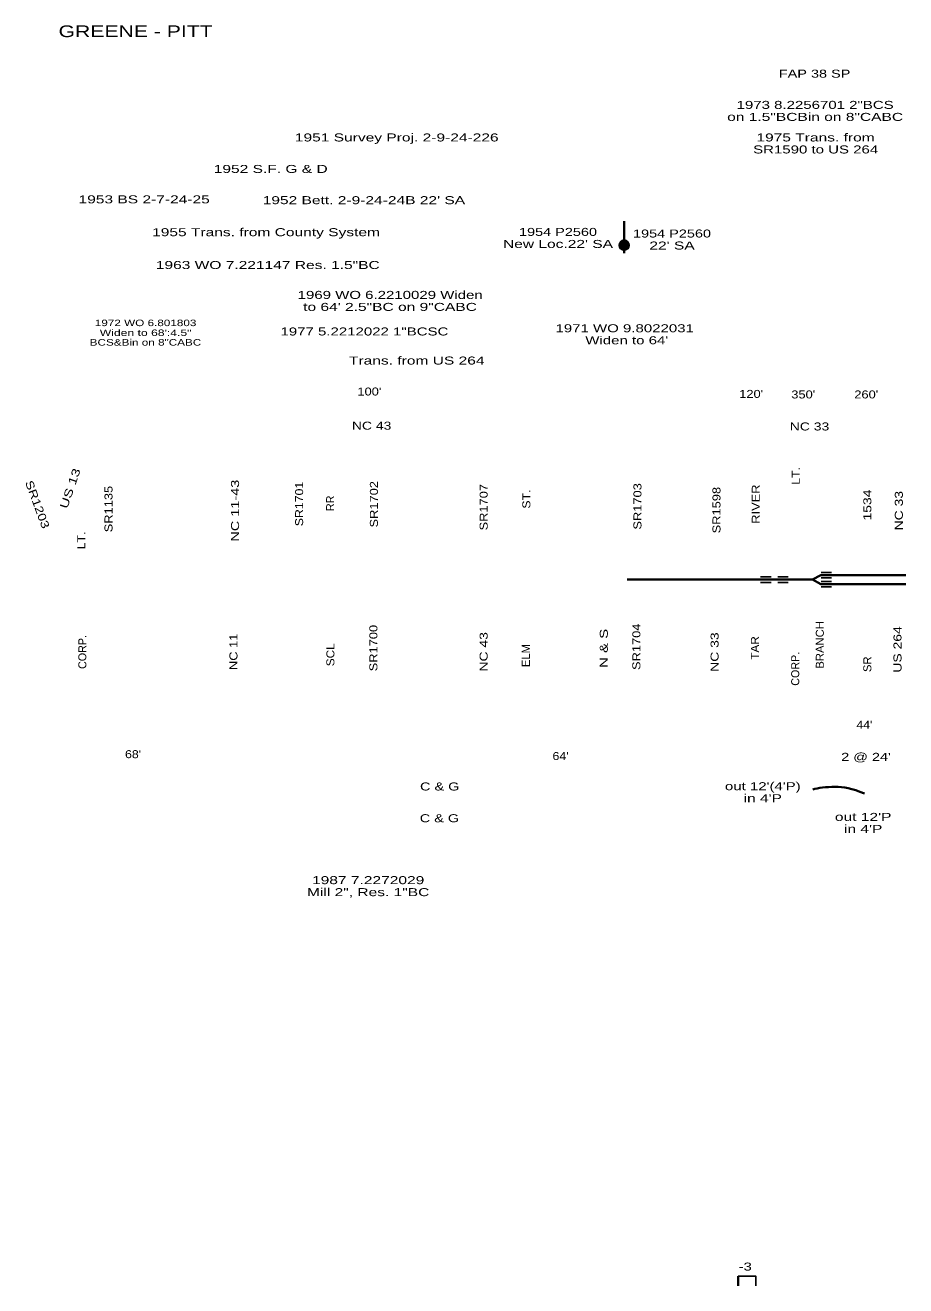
# Model space of a CAD drawing. Extents: x -5.26 to 3.89, y -6.45 to -0.4.
# Drawn here: x 0.588 to 3.886, y -5.143 to -0.419 of the extents above; entities that cross this region are included whole.
import ezdxf
from ezdxf.enums import TextEntityAlignment as Align

# ---------------------------------------------------------------- set-up
doc = ezdxf.new("R2010")
doc.units = 0
doc.header["$LTSCALE"] = 0.012
doc.layers.add('1', color=7, linetype='Continuous', lineweight=13)

msp = doc.modelspace()

# ---------------------------------------------------------------- hatches: boundary and pattern name
at = {"layer": '1'}
msp.add_hatch(color=256, dxfattribs=at).paths.add_polyline_path([(2.84916, -1.24341, 1), (2.81333, -1.24341, 1)])

# ---------------------------------------------------------------- linework, layer by layer
at = {"layer": '1', "lineweight": 35}
for p, q in [((2.831, -1.273), (2.831, -1.154)), ((3.258, -5.107), (3.258, -5.143))]:
    msp.add_line(p, q, dxfattribs=at)
at = {"layer": '1', "lineweight": 25}
for p, q in [((3.342, -2.486), (3.382, -2.486)), ((3.407, -2.486), (3.446, -2.486)), ((3.569, -2.47), (3.608, -2.47)), ((3.569, -2.49), (3.608, -2.49)), ((3.342, -2.508), (3.382, -2.508)), ((3.407, -2.508), (3.446, -2.508)), ((3.569, -2.504), (3.608, -2.504)), ((3.569, -2.524), (3.608, -2.524))]:
    msp.add_line(p, q, dxfattribs=at)
at = {"layer": '1', "lineweight": 35}
for points in [[(2.842, -2.497), (3.537, -2.497), (3.568, -2.48), (3.886, -2.48)], [(3.537, -2.497), (3.568, -2.514), (3.886, -2.514)]]:
    msp.add_lwpolyline(points, dxfattribs=at)
at = {"layer": '1', "lineweight": 25}
msp.add_lwpolyline([(3.258, -5.107), (3.325, -5.107), (3.325, -5.143)], dxfattribs=at)
at = {"layer": '1', "lineweight": 35}
msp.add_circle((2.83124, -1.24341), 0.01792, dxfattribs=at)
msp.add_open_spline([(3.538, -3.283), (3.556, -3.278), (3.621, -3.268), (3.685, -3.279), (3.731, -3.298)], degree=3, dxfattribs=at)

# ---------------------------------------------------------------- texts
at = {"layer": '1'}
for s, height, width, p in [('GREENE - PITT', 0.04392, 1.35, (1.0015, -0.464)), ('FAP 38 SP', 0.03, 1.35, (3.5445, -0.616)), ('1973 8.2256701 2"BCS', 0.03, 1.4, (3.5465, -0.733)), ('on 1.5"BCBin on 8"CABC', 0.03, 1.45, (3.5465, -0.778)), ('1951 Survey Proj. 2-9-24-226', 0.03, 1.45, (1.9795, -0.855)), ('1975 Trans. from', 0.03, 1.45, (3.548, -0.855)), ('SR1590 to US 264', 0.03, 1.4, (3.5485, -0.9)), ('1952 S.F. G & D', 0.03, 1.45, (1.5075, -0.973)), ('1953 BS 2-7-24-25', 0.03, 1.45, (1.0335, -1.087)), ("1952 Bett. 2-9-24-24B 22' SA", 0.03, 1.45, (1.8565, -1.09)), ('1955 Trans. from County System', 0.03, 1.45, (1.49, -1.21)), ('1954 P2560', 0.03, 1.35, (2.5835, -1.209)), ("New Loc.22' SA", 0.03, 1.45, (2.5835, -1.254)), ('1954 P2560', 0.03, 1.35, (3.0105, -1.215)), ("22' SA", 0.03, 1.45, (3.0105, -1.26)), ('1963 WO 7.221147 Res. 1.5"BC', 0.03, 1.45, (1.4965, -1.333)), ('1969 WO 6.2210029 Widen', 0.03, 1.4, (1.955, -1.445)), ('to 64\' 2.5"BC on 9"CABC', 0.03, 1.45, (1.9545, -1.49)), ('1972 WO 6.801803', 0.0243, 1.35, (1.039, -1.547)), ('Widen to 68\':4.5"', 0.0243, 1.4, (1.039, -1.584)), ('1977 5.2212022 1"BCSC', 0.03, 1.4, (1.8585, -1.582)), ('1971 WO 9.8022031 ', 0.03, 1.4, (2.841, -1.57)), ('BCS&Bin on 8"CABC', 0.0243, 1.35, (1.0385, -1.62)), ("Widen to 64'", 0.03, 1.4, (2.841, -1.615)), ('Trans. from US 264', 0.03, 1.45, (2.0545, -1.691)), ("100'", 0.03, 1.2, (1.877, -1.807)), ("120'", 0.03, 1.2, (3.307, -1.816)), ("350'", 0.03, 1.2, (3.502, -1.818)), ("260'", 0.03, 1.2, (3.738, -1.818)), ('NC 43', 0.03, 1.3, (1.8855, -1.935)), ('NC 33', 0.03, 1.3, (3.5255, -1.938)), ("44'", 0.03, 1.15, (3.731, -3.056)), ("68'", 0.03, 1.15, (0.992, -3.166)), ("64'", 0.03, 1.15, (2.593, -3.173)), ("2 @ 24'", 0.03, 1.35, (3.737, -3.176)), ('C & G', 0.03, 1.35, (2.1405, -3.287)), ("out 12'(4'P)", 0.03, 1.4, (3.3505, -3.286)), ("in 4'P", 0.03, 1.45, (3.3505, -3.331)), ('C & G', 0.03, 1.35, (2.1395, -3.406)), ("out 12'P", 0.03, 1.45, (3.7265, -3.401)), ("in 4'P", 0.03, 1.45, (3.7265, -3.446)), ('1987 7.2272029', 0.03, 1.45, (1.8725, -3.638)), ('Mill 2", Res. 1"BC', 0.03, 1.45, (1.8725, -3.683)), ('-3', 0.03, 1.4, (3.2845, -5.086))]:
    msp.add_text(s, height=height, dxfattribs=dict(at, width=width)).set_placement(p, align=Align.CENTER)
for s, rotation, width, p in [('US 13', 70.959, 1.4, (0.77058, -2.15989)), ('NC 11-43', 90, 1.35, (1.389, -2.2385)), ('LT.', 90, 1.15, (3.489, -2.108)), ('SR1203', 290.24, 1.3, (0.61956, -2.22031)), ('SR1135', 90, 1.2, (0.915, -2.2325)), ('SR1701', 90, 1.15, (1.629, -2.2135)), ('SR1702', 90, 1.2, (1.909, -2.2145)), ('SR1707', 90, 1.2, (2.32, -2.2255)), ('ST.', 90, 1.15, (2.48, -2.195)), ('SR1703', 90, 1.2, (2.896, -2.2225)), ('SR1598', 90, 1.2, (3.192, -2.2365)), ('RIVER', 90, 1.2, (3.339, -2.214)), ('1534', 90, 1.3, (3.757, -2.2175)), ('NC 33', 90, 1.3, (3.875, -2.2385)), ('LT.', 90, 1.15, (0.813, -2.35)), ('SR1700', 90, 1.2, (1.907, -2.7535)), ('N & S', 90, 1.4, (2.77, -2.7545)), ('SR1704', 90, 1.2, (2.892, -2.7485)), ('BRANCH', 90, 1.05, (3.579, -2.7415)), ('US 264', 90, 1.3, (3.87, -2.7585)), ('NC 11', 90, 1.2, (1.383, -2.7675)), ('SCL', 90, 1.1, (1.746, -2.7785)), ('NC 43', 90, 1.3, (2.32, -2.7675)), ('NC 33', 90, 1.3, (3.185, -2.7685)), ('TAR', 90, 1.1, (3.336, -2.753)), ('ELM', 90, 1.05, (2.478, -2.7815)), ('SR', 90, 1.05, (3.757, -2.814))]:
    msp.add_text(s, height=0.03, rotation=rotation, dxfattribs=dict(at, width=width)).set_placement(p, align=Align.CENTER)
for s, p in [('RR', (1.745, -2.211)), ('CORP.', (0.817, -2.768)), ('CORP.', (3.487, -2.831))]:
    msp.add_text(s, height=0.03, rotation=90, dxfattribs=at).set_placement(p, align=Align.CENTER)

doc.saveas('drawing.dxf')
